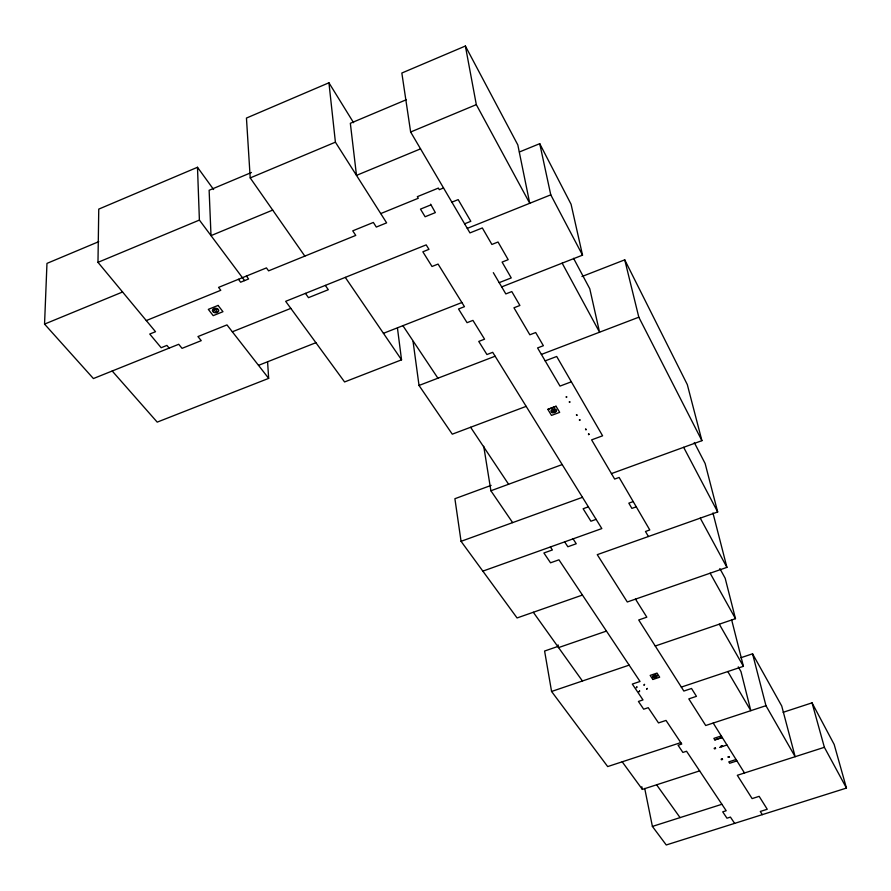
<?xml version="1.0" encoding="UTF-8"?>
<svg xmlns="http://www.w3.org/2000/svg" width="891" height="891" viewBox="0 0 891 891"><rect width="100%" height="100%" fill="white"/><g stroke="black" fill="none" stroke-linecap="round" stroke-linejoin="round"><path stroke-width="1.34" d="M588.94 434.084L588.595 434.652L588.461 433.962M588.94 434.53L588.806 434.262A7.406 5.402 -32.3 0 0 588.806 433.872M585.977 429.328A7.429 5.402 -32.3 0 1 585.977 429.718L585.498 429.195M585.977 429.763L585.844 429.106M579.863 419.839L579.518 420.418L579.384 419.717M579.863 420.274L579.729 420.017A7.473 5.402 -32.4 0 0 579.729 419.616M576.845 414.983A7.507 5.413 -32.4 0 1 576.845 415.384L576.354 414.85M576.845 415.384L576.711 414.76M169.156 348.125L166.895 345.418L161.16 347.724L149.744 334.047L155.524 331.708L97.977 262.344L98.756 209.118L197.49 167.274L213.617 189.527M566.208 396.729L566.342 397.442L566.553 396.629M566.698 397.297L566.698 397.263A7.596 5.424 -32.4 0 0 566.698 396.863M569.795 401.841L569.427 402.42L569.293 401.707M569.783 402.286L569.65 402.008A7.574 5.413 -32.4 0 0 569.65 401.607M112.199 371.001L157.206 422.122L268.67 378.374L226.971 324.903L197.947 336.564L201.243 340.652L182.065 348.348L178.723 344.282L93.41 378.552L44.55 324.101L46.967 263.391L98.734 241.673M353.571 122.691L328.935 82.785L246.451 118.058L250.215 177.922L304.845 256.118M465.38 46.031L476.317 104.637L529.744 203.293L517.827 144.932L465.38 46.031L401.841 73.029L410.64 132.013L469.958 232.907L482.332 227.951L491.888 244.457L498.036 242.007L508.182 259.671L502.09 262.088L511.245 277.914L499.194 282.647M406.263 99.747L350.341 123.303L356.489 175.382L420.541 148.853M251.429 172.498L209.129 190.273L211.011 235.636L272.691 210.087M250.215 177.922L335.406 142.17L328.935 82.785M97.977 262.344L199.395 220.077L197.49 167.274M410.64 132.013L476.317 104.637M44.55 324.101L122.579 291.992M519.431 151.971L539.734 143.674L571.075 204.273L582.525 255.16L501.689 286.891M380.735 213.584L418.291 198.259L417.333 196.677L438.372 188.09L439.308 189.683L443.529 187.956M146.28 320.571L220.779 290.288L218.562 287.392L266.442 267.901L268.592 270.853L355.754 235.413L352.747 230.836L373.351 222.449L376.314 227.06L386.627 222.861L335.406 142.17M430.743 204.952L420.474 209.118L425.118 216.758L435.343 212.604L430.62 204.173M451.882 202.168L458.174 199.617L470.816 221.313L464.601 223.808M467.285 228.374L550.772 194.839L539.734 143.674M232.339 331.797L290.822 308.375M258.513 365.355L315.904 342.701M383.442 333.312L461.872 302.528M581.968 276.522L624.736 259.838L687.317 384.611L701.908 440.666L611.449 473.6M397.453 328.088L401.54 359.83L344.583 381.949L285.666 301.325L426.188 244.88L428.961 249.346L422.846 251.797L432.012 266.487L438.071 264.07L464.456 306.682L458.531 308.999L467.062 322.676L472.932 320.392L484.57 339.181L478.757 341.431L486.931 354.54L492.712 352.324L601.826 528.575L482.844 571.131M526.169 406.363L452.272 434.173L419.026 385.458L495.118 356.222M541.394 354.429L638.814 317.207L624.736 259.838M545.181 360.877L556.697 356.478L602.594 435.81L591.613 439.864L614.656 479.068L619.122 477.453L649.784 529.956L645.474 531.493L648.436 536.516M571.354 381.805L560.005 386.093L537.574 347.935L543.376 345.719L535.691 332.532L529.844 334.782L513.962 307.785L519.899 305.468L511.802 291.58L505.821 293.919L493.324 272.657M547.854 409.337L556.062 406.263L559.682 412.355L551.496 415.406L547.865 409.415L556.062 406.263M491.13 485.383L454.9 498.715L461.059 541.316L517.07 617.953L582.447 595.054M483.724 446.257L490.896 490.763L562.199 464.567M461.059 541.316L582.469 497.312M588.372 506.845L583.126 508.739L590.911 521.213L596.112 519.353M633.211 501.577L628.823 503.159L631.897 508.393L636.274 506.823M694.278 442.526L705.137 463.52L717.678 511.957L597.26 554.659L627.297 601.982L726.922 567.367L712.945 512.96M557.744 646.498L544.601 651.031L551.574 691.472L607.684 766.572L680.791 742.604M606.459 631.084L558.557 647.59L558.067 644.872M655.253 646.008L735.476 618.677L725.174 578.248L719.85 568.547M551.574 691.472L629.157 665.132M652.836 679.51L659.663 677.216L657.023 673.084L650.163 675.4L652.813 679.443M740.777 657.758L752.55 653.805L781.73 705.995L795.151 756.693L765.959 705.694L752.55 653.805M681.325 687.095L743.417 666.323L731.7 620.036M765.959 705.694L705.717 725.508L688.81 698.889L696.45 696.339L691.527 688.487L683.842 691.048L638.713 619.969L646.821 617.173L635.506 599.131M783.133 712.299L812.046 702.843L834.188 744.497L846.45 788.067L666.256 844.969L652.401 826.425L644.716 788.424M721.287 735.955L713.88 738.372L714.894 739.976L722.289 737.559M714.805 739.831L722.2 737.414M719.605 747.393L726.956 744.999M622.196 761.805L642.366 789.404L699.635 770.882M736.055 759.511L728.793 761.861L729.673 763.253L736.935 760.914M846.45 788.067L824.375 747.304L737.314 775.293L752.115 798.592L759.154 796.354L767.251 809.262L760.29 811.467L762.295 814.641M652.401 826.425L721.899 804.283M238.443 279.295L240.626 282.213L248.6 278.972L246.417 276.054M199.395 220.077L244.613 280.598M305.435 293.384L308.486 297.661L328.311 289.709L325.304 285.41M533.308 612.262L582.424 680.991M656.611 784.804L680.067 817.615M345.274 277.379L401.54 359.83M490.896 490.763L512.637 522.616M402.899 325.672L437.915 378.196M470.615 427.268L508.594 484.259M550.393 546.963L552.387 549.959L543.9 552.988L550.527 562.811L558.958 559.815L640.039 681.47L632.309 684.076L643.001 699.914L638.424 701.451L643.692 709.203L648.236 707.688L658.505 722.913L666.011 720.429L681.76 744.052L678.073 745.255L682.885 752.438L686.549 751.236L726.198 810.732L722.712 811.835L726.967 818.194L730.431 817.092L734.63 823.373M564.638 541.828L567.857 546.751L576.243 543.755L573.058 538.821M713.201 723.047L744.497 772.976M727.802 671.547L750.812 710.684L740.967 671.547L738.26 666.858M719.304 624.19L743.417 666.323M710.149 573.191L735.476 618.677M562.165 263.157L599.554 332.209L589.786 288.784L573.559 258.312M700.259 518.139L726.922 567.367M550.772 194.839L582.525 255.16M683.653 447.315L717.678 511.957M638.814 317.207L701.908 440.666M812.046 702.843L824.375 747.304M641.821 786.72L642.366 789.404M413.068 341.498L419.026 385.458M267.59 361.969L268.67 378.374M554.291 409.415L551.919 411.519L555.527 411.453L554.291 409.415M655.42 675.3L653.37 676.804L656.311 676.67L655.42 675.3M218.128 305.401L208.327 309.366L213.194 315.648L222.962 311.705L218.128 305.479M216.725 308.954L213.394 310.291L216.78 311.895L216.725 308.954M636.898 686.972L636.397 687.652L636.898 686.972M644.538 684.411L644.026 685.079L644.538 684.411M639.627 691.026L639.114 691.683L639.627 691.026M647.234 688.465L646.721 689.133L647.234 688.465M715.261 747.961L714.137 748.317L714.515 748.908L715.629 748.54L715.261 747.961M722.222 745.689L720.897 746.123L721.276 746.714L722.59 746.279L722.222 745.689M722.211 758.842L721.109 759.21L721.476 759.778L722.579 759.422L722.211 758.842M729.116 756.604L727.802 757.038L729.484 757.183L729.116 756.604M653.638 677.572A2.328 1.292 -11.8 0 0 657.224 676.069A2.328 1.292 -11.8 0 0 653.927 675.267A2.328 1.292 -11.8 0 0 653.638 677.572M213.595 312.273A3.141 2.261 0.1 0 0 218.674 310.848A3.141 2.261 0.1 0 0 214.419 308.397A3.141 2.261 0.1 0 0 213.595 312.273M552.309 412.622A2.829 1.905 -11.3 0 0 556.574 410.584A2.829 1.905 -11.3 0 0 552.453 409.27A2.829 1.905 -11.3 0 0 552.309 412.622"/></g></svg>
